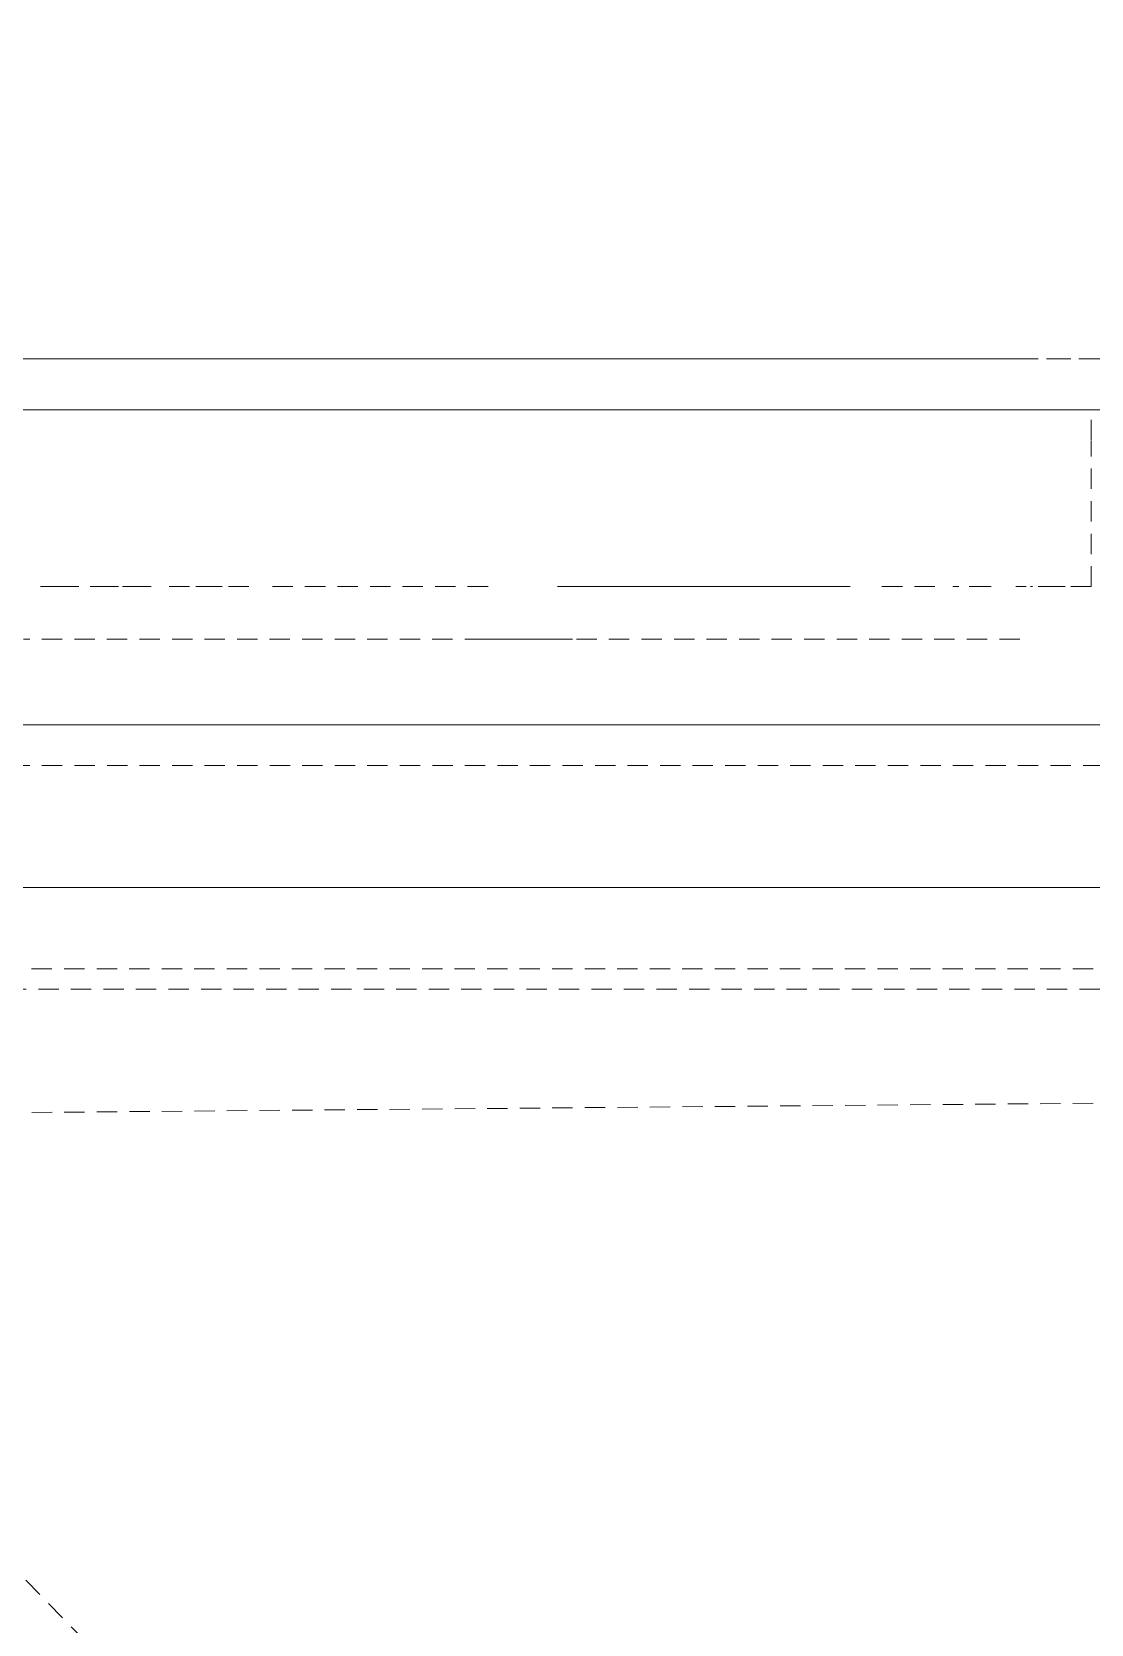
# Model space of a CAD drawing. Header units: millimetres. Extents: x -11798 to 72626, y -32713 to 44110.
# Drawn here: x 7837.9 to 7890, y 9061 to 9139.3 of the extents above; entities that cross this region are included whole.
import ezdxf

# ---------------------------------------------------------------- set-up
doc = ezdxf.new("R2010")
doc.units = ezdxf.units.MM
doc.linetypes.add('200_ШТРИХ_ш1п0_6_', pattern=[1.6, 1, -0.6])
doc.layers.add('Перекрытие штриховка', color=7, linetype='Continuous', lineweight=18)
doc.layers.add('Сантехника', color=7, linetype='Continuous', lineweight=18)

# ---------------------------------------------------------------- blocks, each defined once
blk = doc.blocks.new('Reece_Tap_Wolfen_Drinking-Fountain - 10 L_Stainless Steel-7189108-План полов 3-го этажа')
at = {"layer": 'Сантехника', "linetype": '200_ШТРИХ_ш1п0_6_'}
for p, q in [((134, 155), (-134, 155)), ((-113.375, 124), (91.412, 124)), ((-94.499, 117.742), (91.412, 119.359)), ((61.945, -43.632), (-94.499, 117.742))]:
    blk.add_line(p, q, dxfattribs=at)
at = {"layer": 'Сантехника', "color": 251, "linetype": '200_ШТРИХ_ш1п0_6_', "true_color": 0x666666}
for p, q in [((-110, 155), (110, 155)), ((110, 155), (-110, 155)), ((120, 137), (-120, 137)), ((91.412, 129), (-113.375, 129)), ((-113.375, 129), (91.412, 129)), ((-104.106, 125), (91.412, 125)), ((-104.106, 125), (91.412, 125))]:
    blk.add_line(p, q, dxfattribs=at)
at = {"layer": 'Сантехника', "color": 253, "linetype": '200_ШТРИХ_ш1п0_6_', "true_color": 0xa3a3a3}
for p, q in [((110, 155), (-110, 155)), ((-110, 152.5), (109.924, 152.5)), ((-49.801, 141.218), (-72.514, 141.218)), ((-49.801, 141.218), (-72.514, 141.218)), ((-45.514, 141.218), (-50.514, 141.218)), ((-45.514, 141.218), (-50.514, 141.218)), ((-23.514, 141.218), (-46.228, 141.218)), ((-23.514, 141.218), (-46.228, 141.218)), ((-120, 137), (120, 137)), ((120, 137), (-120, 137)), ((-134, 135), (134, 135)), ((-134, 135), (134, 135))]:
    blk.add_line(p, q, dxfattribs=at)
at = {"layer": 'Сантехника', "color": 253, "lineweight": 9, "true_color": 0xa3a3a3}
for p, q in [((-23.514, 155), (-72.514, 155)), ((-71.679, 155), (-72.514, 155)), ((-23.514, 155), (-24.349, 155))]:
    blk.add_line(p, q, dxfattribs=at)
at = {"layer": 'Сантехника', "color": 9, "lineweight": 9, "true_color": 0xc7c7c7}
for p, q in [((-65.338, 155), (-71.679, 155)), ((-67.014, 155), (-66.367, 155)), ((-67.014, 155), (-66.367, 155)), ((-64.469, 155), (-31.56, 155)), ((-64.469, 155), (-31.56, 155)), ((-24.349, 155), (-30.69, 155)), ((-29.661, 155), (-29.014, 155)), ((-29.661, 155), (-29.014, 155)), ((-72.514, 152.5), (-71.679, 152.5)), ((-72.514, 152.5), (-49.801, 152.5)), ((-46.228, 152.5), (-23.514, 152.5)), ((-24.349, 152.5), (-23.514, 152.5))]:
    blk.add_line(p, q, dxfattribs=at)
at = {"layer": 'Сантехника', "color": 254, "lineweight": 9, "true_color": 0xdddddd}
for p, q in [((-41.673, 155), (-64.544, 155)), ((-31.484, 155), (-41.673, 155)), ((-71.679, 152.5), (-69.232, 152.5)), ((-69.232, 152.5), (-65.338, 152.5)), ((-66.367, 152.5), (-67.014, 152.5)), ((-66.367, 152.5), (-67.014, 152.5)), ((-57.514, 152.5), (-64.469, 152.5)), ((-61.449, 152.5), (-64.469, 152.5)), ((-49.8, 152.5), (-61.449, 152.5)), ((-49.8, 152.5), (-57.514, 152.5)), ((-43.097, 152.5), (-46.229, 152.5)), ((-43.097, 152.5), (-46.229, 152.5)), ((-31.56, 152.5), (-43.097, 152.5)), ((-31.56, 152.5), (-43.097, 152.5)), ((-30.69, 152.5), (-24.349, 152.5)), ((-29.014, 152.5), (-29.661, 152.5)), ((-29.014, 152.5), (-29.661, 152.5))]:
    blk.add_line(p, q, dxfattribs=at)
at = {"layer": 'Сантехника', "color": 9, "linetype": '200_ШТРИХ_ш1п0_6_', "true_color": 0xc7c7c7}
for p, q in [((-72.514, 152.5), (-71.679, 152.5)), ((-72.514, 152.5), (-69.232, 152.5)), ((-69.232, 152.5), (-49.801, 152.5)), ((-50.514, 152.5), (-50.179, 152.5)), ((-50.514, 152.5), (-50.179, 152.5)), ((-50.179, 152.5), (-49.264, 152.5)), ((-50.179, 152.5), (-47.367, 152.5)), ((-49.264, 152.5), (-45.599, 152.5)), ((-47.367, 152.5), (-45.514, 152.5)), ((-46.228, 152.5), (-41.673, 152.5)), ((-45.599, 152.5), (-45.514, 152.5)), ((-41.673, 152.5), (-23.514, 152.5)), ((-24.349, 152.5), (-23.514, 152.5)), ((109.924, 152.5), (-23.514, 152.5)), ((-23.514, 152.5), (109.924, 152.5)), ((-20, 143.804), (-20, 150.969)), ((-20, 143.804), (-23.705, 143.804)), ((-20, 143.804), (-22.979, 143.804)), ((-49.782, 141.218), (-50.514, 141.218)), ((-49.782, 141.218), (-50.514, 141.218)), ((-45.514, 141.218), (-46.246, 141.218)), ((-45.514, 141.218), (-46.246, 141.218)), ((-120, 137), (120, 137)), ((120, 137), (-120, 137))]:
    blk.add_line(p, q, dxfattribs=at)
at = {"layer": 'Сантехника', "color": 254, "linetype": '200_ШТРИХ_ш1п0_6_', "true_color": 0xeaeaea}
for p, q in [((-65.338, 152.5), (-71.679, 152.5)), ((-71.679, 152.5), (-65.338, 152.5)), ((-64.544, 152.5), (-49.801, 152.5)), ((-46.228, 152.5), (-31.484, 152.5)), ((-24.349, 152.5), (-30.69, 152.5)), ((-30.69, 152.5), (-24.349, 152.5)), ((-23.514, 152.5), (-20, 152.5)), ((-22.979, 152.5), (-20, 152.5)), ((-20, 151), (-20, 152.321)), ((-20, 143.804), (-20, 150.969)), ((-71.679, 143.804), (-69.793, 143.804)), ((-69.793, 143.804), (-71.679, 143.804)), ((-69.232, 143.804), (-66.231, 143.804)), ((-66.231, 143.804), (-69.232, 143.804)), ((-65.338, 143.804), (-61.427, 143.804)), ((-61.427, 143.804), (-65.338, 143.804)), ((-60.264, 143.804), (-49.663, 143.804)), ((-49.663, 143.804), (-60.264, 143.804)), ((-46.246, 143.804), (-31.853, 143.804)), ((-31.853, 143.804), (-46.246, 143.804)), ((-27.689, 143.804), (-30.69, 143.804)), ((-27.684, 143.804), (-29.629, 143.804)), ((-24.91, 143.804), (-26.796, 143.804)), ((-25.004, 143.804), (-26.783, 143.804)), ((-20, 143.804), (-23.705, 143.804)), ((-21.283, 143.804), (-22.979, 143.804)), ((-20, 143.804), (-21.283, 143.804)), ((-120, 137), (120, 137)), ((-120, 137), (120, 137))]:
    blk.add_line(p, q, dxfattribs=at)
at = {"layer": 'Сантехника', "color": 7, "linetype": '200_ШТРИХ_ш1п0_6_', "true_color": 0xfdfdfd}
for p, q in [((-65.338, 152.5), (-71.679, 152.5)), ((-71.679, 152.5), (-65.338, 152.5)), ((-65.338, 152.5), (-71.679, 152.5)), ((-71.679, 152.5), (-65.338, 152.5)), ((-65.338, 152.5), (-71.679, 152.5)), ((-71.679, 152.5), (-65.338, 152.5)), ((-65.338, 152.5), (-71.679, 152.5)), ((-71.679, 152.5), (-65.338, 152.5)), ((-65.338, 152.5), (-71.679, 152.5)), ((-71.679, 152.5), (-65.338, 152.5)), ((-65.338, 152.5), (-71.679, 152.5)), ((-71.679, 152.5), (-65.338, 152.5)), ((-65.338, 152.5), (-71.679, 152.5)), ((-71.679, 152.5), (-65.338, 152.5)), ((-65.338, 152.5), (-71.679, 152.5)), ((-71.679, 152.5), (-65.338, 152.5)), ((-65.338, 152.5), (-71.679, 152.5)), ((-71.679, 152.5), (-65.338, 152.5)), ((-65.338, 152.5), (-71.679, 152.5)), ((-71.679, 152.5), (-65.338, 152.5)), ((-65.338, 152.5), (-71.679, 152.5)), ((-71.679, 152.5), (-65.338, 152.5)), ((-65.338, 152.5), (-71.679, 152.5)), ((-71.679, 152.5), (-65.338, 152.5)), ((-65.338, 152.5), (-71.679, 152.5)), ((-71.679, 152.5), (-65.338, 152.5)), ((-65.338, 152.5), (-71.679, 152.5)), ((-71.679, 152.5), (-65.338, 152.5)), ((-65.338, 152.5), (-71.679, 152.5)), ((-71.679, 152.5), (-65.338, 152.5)), ((-65.338, 152.5), (-71.679, 152.5)), ((-71.679, 152.5), (-65.338, 152.5)), ((-65.338, 152.5), (-71.679, 152.5)), ((-71.679, 152.5), (-65.338, 152.5)), ((-65.338, 152.5), (-71.679, 152.5)), ((-71.679, 152.5), (-65.338, 152.5)), ((-65.338, 152.5), (-71.679, 152.5)), ((-71.679, 152.5), (-65.338, 152.5)), ((-65.338, 152.5), (-71.679, 152.5)), ((-71.679, 152.5), (-65.338, 152.5)), ((-65.338, 152.5), (-71.679, 152.5)), ((-71.679, 152.5), (-65.338, 152.5)), ((-65.338, 152.5), (-71.679, 152.5)), ((-49.782, 152.5), (-64.469, 152.5)), ((-64.469, 152.5), (-49.782, 152.5)), ((-49.782, 152.5), (-64.469, 152.5)), ((-64.469, 152.5), (-49.782, 152.5)), ((-49.782, 152.5), (-64.469, 152.5)), ((-64.469, 152.5), (-49.782, 152.5)), ((-49.782, 152.5), (-64.469, 152.5)), ((-64.469, 152.5), (-49.782, 152.5)), ((-49.782, 152.5), (-64.469, 152.5)), ((-64.469, 152.5), (-49.782, 152.5)), ((-49.782, 152.5), (-64.469, 152.5)), ((-64.469, 152.5), (-49.782, 152.5)), ((-49.782, 152.5), (-64.469, 152.5)), ((-64.469, 152.5), (-49.782, 152.5)), ((-49.782, 152.5), (-64.469, 152.5)), ((-64.469, 152.5), (-49.782, 152.5)), ((-49.782, 152.5), (-64.469, 152.5)), ((-64.469, 152.5), (-49.782, 152.5)), ((-49.782, 152.5), (-64.469, 152.5)), ((-64.469, 152.5), (-49.782, 152.5)), ((-49.782, 152.5), (-64.469, 152.5)), ((-64.469, 152.5), (-49.782, 152.5)), ((-49.782, 152.5), (-64.469, 152.5)), ((-64.469, 152.5), (-49.782, 152.5)), ((-49.782, 152.5), (-64.469, 152.5)), ((-64.469, 152.5), (-49.782, 152.5)), ((-49.782, 152.5), (-64.469, 152.5)), ((-64.469, 152.5), (-49.782, 152.5)), ((-49.782, 152.5), (-64.469, 152.5)), ((-64.469, 152.5), (-49.782, 152.5)), ((-49.782, 152.5), (-64.469, 152.5)), ((-64.469, 152.5), (-49.782, 152.5)), ((-49.782, 152.5), (-64.469, 152.5)), ((-64.469, 152.5), (-49.782, 152.5)), ((-49.782, 152.5), (-64.469, 152.5)), ((-64.469, 152.5), (-49.782, 152.5)), ((-49.782, 152.5), (-64.469, 152.5)), ((-64.469, 152.5), (-49.782, 152.5)), ((-49.782, 152.5), (-64.469, 152.5)), ((-64.469, 152.5), (-49.782, 152.5)), ((-49.782, 152.5), (-64.469, 152.5)), ((-64.469, 152.5), (-49.782, 152.5)), ((-49.782, 152.5), (-64.469, 152.5)), ((-64.469, 152.5), (-49.782, 152.5)), ((-49.782, 152.5), (-64.469, 152.5)), ((-31.56, 152.5), (-46.246, 152.5)), ((-46.246, 152.5), (-31.56, 152.5)), ((-31.56, 152.5), (-46.246, 152.5)), ((-46.246, 152.5), (-31.56, 152.5)), ((-31.56, 152.5), (-46.246, 152.5)), ((-46.246, 152.5), (-31.56, 152.5)), ((-31.56, 152.5), (-46.246, 152.5)), ((-46.246, 152.5), (-31.56, 152.5)), ((-31.56, 152.5), (-46.246, 152.5)), ((-46.246, 152.5), (-31.56, 152.5)), ((-31.56, 152.5), (-46.246, 152.5)), ((-46.246, 152.5), (-31.56, 152.5)), ((-31.56, 152.5), (-46.246, 152.5)), ((-46.246, 152.5), (-31.56, 152.5)), ((-31.56, 152.5), (-46.246, 152.5)), ((-46.246, 152.5), (-31.56, 152.5)), ((-31.56, 152.5), (-46.246, 152.5)), ((-46.246, 152.5), (-31.56, 152.5)), ((-31.56, 152.5), (-46.246, 152.5)), ((-46.246, 152.5), (-31.56, 152.5)), ((-31.56, 152.5), (-46.246, 152.5)), ((-46.246, 152.5), (-31.56, 152.5)), ((-31.56, 152.5), (-46.246, 152.5)), ((-46.246, 152.5), (-31.56, 152.5)), ((-31.56, 152.5), (-46.246, 152.5)), ((-46.246, 152.5), (-31.56, 152.5)), ((-31.56, 152.5), (-46.246, 152.5)), ((-46.246, 152.5), (-31.56, 152.5)), ((-31.56, 152.5), (-46.246, 152.5)), ((-46.246, 152.5), (-31.56, 152.5)), ((-31.56, 152.5), (-46.246, 152.5)), ((-46.246, 152.5), (-31.56, 152.5)), ((-31.56, 152.5), (-46.246, 152.5)), ((-46.246, 152.5), (-31.56, 152.5)), ((-31.56, 152.5), (-46.246, 152.5)), ((-46.246, 152.5), (-31.56, 152.5)), ((-31.56, 152.5), (-46.246, 152.5)), ((-46.246, 152.5), (-31.56, 152.5)), ((-31.56, 152.5), (-46.246, 152.5)), ((-46.246, 152.5), (-31.56, 152.5)), ((-31.56, 152.5), (-46.246, 152.5)), ((-46.246, 152.5), (-31.56, 152.5)), ((-31.56, 152.5), (-46.246, 152.5)), ((-46.246, 152.5), (-31.56, 152.5)), ((-31.56, 152.5), (-46.246, 152.5)), ((-24.349, 152.5), (-30.69, 152.5)), ((-30.69, 152.5), (-24.349, 152.5)), ((-24.349, 152.5), (-30.69, 152.5)), ((-30.69, 152.5), (-24.349, 152.5)), ((-30.69, 152.5), (-24.349, 152.5)), ((-30.69, 152.5), (-24.349, 152.5)), ((-30.69, 152.5), (-24.349, 152.5)), ((-30.69, 152.5), (-24.349, 152.5)), ((-30.69, 152.5), (-24.349, 152.5)), ((-30.69, 152.5), (-24.349, 152.5)), ((-30.69, 152.5), (-24.349, 152.5)), ((-30.69, 152.5), (-24.349, 152.5)), ((-30.69, 152.5), (-24.349, 152.5)), ((-30.69, 152.5), (-24.349, 152.5)), ((-30.69, 152.5), (-24.349, 152.5)), ((-30.69, 152.5), (-24.349, 152.5)), ((-30.69, 152.5), (-24.349, 152.5)), ((-30.69, 152.5), (-24.349, 152.5)), ((-30.69, 152.5), (-24.349, 152.5)), ((-30.69, 152.5), (-24.349, 152.5)), ((-30.69, 152.5), (-24.349, 152.5)), ((-30.69, 152.5), (-24.349, 152.5)), ((-30.69, 152.5), (-24.349, 152.5)), ((-29.629, 152.5), (-27.258, 152.5)), ((-29.629, 152.5), (-27.258, 152.5)), ((-29.629, 152.5), (-27.258, 152.5)), ((-29.629, 152.5), (-27.258, 152.5)), ((-29.629, 152.5), (-27.258, 152.5)), ((-29.629, 152.5), (-27.258, 152.5)), ((-29.629, 152.5), (-27.258, 152.5)), ((-29.629, 152.5), (-27.258, 152.5)), ((-29.629, 152.5), (-27.258, 152.5)), ((-29.629, 152.5), (-27.258, 152.5)), ((-29.629, 152.5), (-27.258, 152.5)), ((-29.629, 152.5), (-27.258, 152.5)), ((-29.629, 152.5), (-27.258, 152.5)), ((-29.629, 152.5), (-27.258, 152.5)), ((-29.629, 152.5), (-27.258, 152.5)), ((-29.629, 152.5), (-27.258, 152.5)), ((-29.629, 152.5), (-27.258, 152.5)), ((-29.629, 152.5), (-27.258, 152.5)), ((-29.629, 152.5), (-27.258, 152.5)), ((-29.629, 152.5), (-27.258, 152.5)), ((-26.783, 152.5), (-25.004, 152.5)), ((-26.783, 152.5), (-25.004, 152.5)), ((-26.783, 152.5), (-25.004, 152.5)), ((-26.783, 152.5), (-25.004, 152.5)), ((-26.783, 152.5), (-25.004, 152.5)), ((-26.783, 152.5), (-25.004, 152.5)), ((-26.783, 152.5), (-25.004, 152.5)), ((-26.783, 152.5), (-25.004, 152.5)), ((-26.783, 152.5), (-25.004, 152.5)), ((-26.783, 152.5), (-25.004, 152.5)), ((-26.783, 152.5), (-25.004, 152.5)), ((-26.783, 152.5), (-25.004, 152.5)), ((-26.783, 152.5), (-25.004, 152.5)), ((-26.783, 152.5), (-25.004, 152.5)), ((-26.783, 152.5), (-25.004, 152.5)), ((-26.783, 152.5), (-25.004, 152.5)), ((-26.783, 152.5), (-25.004, 152.5)), ((-26.783, 152.5), (-25.004, 152.5)), ((-26.783, 152.5), (-25.004, 152.5)), ((-26.783, 152.5), (-25.004, 152.5)), ((-20.144, 152.5), (-23.514, 152.5)), ((-23.514, 152.5), (-20.144, 152.5)), ((-20.144, 152.5), (-23.514, 152.5)), ((-23.514, 152.5), (-20, 152.5)), ((-23.514, 152.5), (-20, 152.5)), ((-23.514, 152.5), (-20, 152.5)), ((-23.514, 152.5), (-20, 152.5)), ((-23.514, 152.5), (-20, 152.5)), ((-23.514, 152.5), (-20, 152.5)), ((-23.514, 152.5), (-20, 152.5)), ((-23.514, 152.5), (-20, 152.5)), ((-23.514, 152.5), (-20, 152.5)), ((-23.514, 152.5), (-20, 152.5)), ((-23.514, 152.5), (-20, 152.5)), ((-23.514, 152.5), (-20, 152.5)), ((-23.514, 152.5), (-20, 152.5)), ((-23.514, 152.5), (-20, 152.5)), ((-23.514, 152.5), (-20, 152.5)), ((-23.514, 152.5), (-20, 152.5)), ((-23.514, 152.5), (-20, 152.5)), ((-23.514, 152.5), (-20, 152.5)), ((-22.979, 152.5), (-21.283, 152.5)), ((-22.979, 152.5), (-20, 152.5)), ((-22.979, 152.5), (-20, 152.5)), ((-22.979, 152.5), (-21.283, 152.5)), ((-22.979, 152.5), (-20, 152.5)), ((-22.979, 152.5), (-20, 152.5)), ((-22.979, 152.5), (-21.283, 152.5)), ((-22.979, 152.5), (-20, 152.5)), ((-22.979, 152.5), (-20, 152.5)), ((-22.979, 152.5), (-20, 152.5)), ((-22.979, 152.5), (-20, 152.5)), ((-22.979, 152.5), (-20, 152.5)), ((-22.979, 152.5), (-21.283, 152.5)), ((-22.979, 152.5), (-21.283, 152.5)), ((-22.979, 152.5), (-20, 152.5)), ((-22.979, 152.5), (-20, 152.5)), ((-22.979, 152.5), (-21.283, 152.5)), ((-22.979, 152.5), (-20, 152.5)), ((-21.283, 152.5), (-20, 152.5)), ((-21.283, 152.5), (-20, 152.5)), ((-21.283, 152.5), (-20, 152.5)), ((-21.283, 152.5), (-20, 152.5)), ((-21.283, 152.5), (-20, 152.5)), ((-21.283, 152.5), (-20, 152.5)), ((-20, 151), (-20, 152.321)), ((-20, 151), (-20, 152.321)), ((-20, 151), (-20, 152.321)), ((-20, 151), (-20, 152.321)), ((-20, 151), (-20, 152.321)), ((-20, 151), (-20, 152.321)), ((-20, 151), (-20, 152.321)), ((-20, 151), (-20, 152.321)), ((-20, 151), (-20, 152.321)), ((-20, 151), (-20, 152.321)), ((-20, 151), (-20, 152.321)), ((-20, 151), (-20, 152.321)), ((-20, 151), (-20, 152.321)), ((-20, 151), (-20, 152.321)), ((-20, 151), (-20, 152.321)), ((-20, 151), (-20, 152.321)), ((-20, 151), (-20, 152.321)), ((-20, 151), (-20, 152.321)), ((-20, 143.804), (-20, 150.969)), ((-20, 143.804), (-20, 150.969)), ((-20, 143.804), (-20, 150.969)), ((-20, 143.804), (-20, 150.969)), ((-20, 143.804), (-20, 150.969)), ((-20, 143.804), (-20, 150.969)), ((-20, 143.804), (-20, 150.969)), ((-20, 143.804), (-20, 150.969)), ((-20, 143.804), (-20, 150.969)), ((-20, 143.804), (-20, 150.969)), ((-20, 143.804), (-20, 150.969)), ((-20, 143.804), (-20, 150.969)), ((-20, 143.804), (-20, 150.969)), ((-20, 143.804), (-20, 150.969)), ((-20, 143.804), (-20, 150.969)), ((-20, 143.804), (-20, 150.969)), ((-20, 143.804), (-20, 150.969)), ((-71.679, 143.804), (-69.793, 143.804)), ((-69.793, 143.804), (-71.679, 143.804)), ((-71.679, 143.804), (-69.793, 143.804)), ((-69.793, 143.804), (-71.679, 143.804)), ((-71.679, 143.804), (-69.793, 143.804)), ((-69.793, 143.804), (-71.679, 143.804)), ((-71.679, 143.804), (-69.793, 143.804)), ((-69.793, 143.804), (-71.679, 143.804)), ((-71.679, 143.804), (-69.793, 143.804)), ((-69.793, 143.804), (-71.679, 143.804)), ((-71.679, 143.804), (-69.793, 143.804)), ((-69.793, 143.804), (-71.679, 143.804)), ((-71.679, 143.804), (-69.793, 143.804)), ((-69.793, 143.804), (-71.679, 143.804)), ((-71.679, 143.804), (-69.793, 143.804)), ((-69.793, 143.804), (-71.679, 143.804)), ((-71.679, 143.804), (-69.793, 143.804)), ((-69.793, 143.804), (-71.679, 143.804)), ((-71.679, 143.804), (-69.793, 143.804)), ((-69.793, 143.804), (-71.679, 143.804)), ((-71.679, 143.804), (-69.793, 143.804)), ((-69.793, 143.804), (-71.679, 143.804)), ((-71.679, 143.804), (-69.793, 143.804)), ((-69.793, 143.804), (-71.679, 143.804)), ((-71.679, 143.804), (-69.793, 143.804)), ((-69.793, 143.804), (-71.679, 143.804)), ((-71.679, 143.804), (-69.793, 143.804)), ((-69.793, 143.804), (-71.679, 143.804)), ((-71.679, 143.804), (-69.793, 143.804)), ((-69.793, 143.804), (-71.679, 143.804)), ((-71.679, 143.804), (-69.793, 143.804)), ((-69.793, 143.804), (-71.679, 143.804)), ((-71.679, 143.804), (-69.793, 143.804)), ((-69.793, 143.804), (-71.679, 143.804)), ((-71.679, 143.804), (-69.793, 143.804)), ((-69.793, 143.804), (-71.679, 143.804)), ((-69.232, 143.804), (-66.231, 143.804)), ((-66.231, 143.804), (-69.232, 143.804)), ((-69.232, 143.804), (-66.231, 143.804)), ((-66.231, 143.804), (-69.232, 143.804)), ((-69.232, 143.804), (-66.231, 143.804)), ((-66.231, 143.804), (-69.232, 143.804)), ((-69.232, 143.804), (-66.231, 143.804)), ((-66.231, 143.804), (-69.232, 143.804)), ((-69.232, 143.804), (-66.231, 143.804)), ((-66.231, 143.804), (-69.232, 143.804)), ((-69.232, 143.804), (-66.231, 143.804)), ((-66.231, 143.804), (-69.232, 143.804)), ((-69.232, 143.804), (-66.231, 143.804)), ((-66.231, 143.804), (-69.232, 143.804)), ((-69.232, 143.804), (-66.231, 143.804)), ((-66.231, 143.804), (-69.232, 143.804)), ((-69.232, 143.804), (-66.231, 143.804)), ((-66.231, 143.804), (-69.232, 143.804)), ((-69.232, 143.804), (-66.231, 143.804)), ((-66.231, 143.804), (-69.232, 143.804)), ((-69.232, 143.804), (-66.231, 143.804)), ((-66.231, 143.804), (-69.232, 143.804)), ((-69.232, 143.804), (-66.231, 143.804)), ((-66.231, 143.804), (-69.232, 143.804)), ((-69.232, 143.804), (-66.231, 143.804)), ((-66.231, 143.804), (-69.232, 143.804)), ((-69.232, 143.804), (-66.231, 143.804)), ((-66.231, 143.804), (-69.232, 143.804)), ((-69.232, 143.804), (-66.231, 143.804)), ((-66.231, 143.804), (-69.232, 143.804)), ((-69.232, 143.804), (-66.231, 143.804)), ((-66.231, 143.804), (-69.232, 143.804)), ((-69.232, 143.804), (-66.231, 143.804)), ((-66.231, 143.804), (-69.232, 143.804)), ((-69.232, 143.804), (-66.231, 143.804)), ((-66.231, 143.804), (-69.232, 143.804)), ((-65.338, 143.804), (-61.427, 143.804)), ((-61.427, 143.804), (-65.338, 143.804)), ((-65.338, 143.804), (-61.427, 143.804)), ((-61.427, 143.804), (-65.338, 143.804)), ((-65.338, 143.804), (-61.427, 143.804)), ((-61.427, 143.804), (-65.338, 143.804)), ((-65.338, 143.804), (-61.427, 143.804)), ((-61.427, 143.804), (-65.338, 143.804)), ((-65.338, 143.804), (-61.427, 143.804)), ((-61.427, 143.804), (-65.338, 143.804)), ((-65.338, 143.804), (-61.427, 143.804)), ((-61.427, 143.804), (-65.338, 143.804)), ((-65.338, 143.804), (-61.427, 143.804)), ((-61.427, 143.804), (-65.338, 143.804)), ((-65.338, 143.804), (-61.427, 143.804)), ((-61.427, 143.804), (-65.338, 143.804)), ((-65.338, 143.804), (-61.427, 143.804)), ((-61.427, 143.804), (-65.338, 143.804)), ((-65.338, 143.804), (-61.427, 143.804)), ((-61.427, 143.804), (-65.338, 143.804)), ((-65.338, 143.804), (-61.427, 143.804)), ((-61.427, 143.804), (-65.338, 143.804)), ((-65.338, 143.804), (-61.427, 143.804)), ((-61.427, 143.804), (-65.338, 143.804)), ((-65.338, 143.804), (-61.427, 143.804)), ((-61.427, 143.804), (-65.338, 143.804)), ((-65.338, 143.804), (-61.427, 143.804)), ((-61.427, 143.804), (-65.338, 143.804)), ((-65.338, 143.804), (-61.427, 143.804)), ((-61.427, 143.804), (-65.338, 143.804)), ((-65.338, 143.804), (-61.427, 143.804)), ((-61.427, 143.804), (-65.338, 143.804)), ((-65.338, 143.804), (-61.427, 143.804)), ((-61.427, 143.804), (-65.338, 143.804)), ((-65.338, 143.804), (-61.427, 143.804)), ((-61.427, 143.804), (-65.338, 143.804)), ((-60.264, 143.804), (-49.663, 143.804)), ((-49.663, 143.804), (-60.264, 143.804)), ((-60.264, 143.804), (-49.663, 143.804)), ((-49.663, 143.804), (-60.264, 143.804)), ((-60.264, 143.804), (-49.663, 143.804)), ((-49.663, 143.804), (-60.264, 143.804)), ((-60.264, 143.804), (-49.663, 143.804)), ((-49.663, 143.804), (-60.264, 143.804)), ((-60.264, 143.804), (-49.663, 143.804)), ((-49.663, 143.804), (-60.264, 143.804)), ((-60.264, 143.804), (-49.663, 143.804)), ((-49.663, 143.804), (-60.264, 143.804)), ((-60.264, 143.804), (-49.663, 143.804)), ((-49.663, 143.804), (-60.264, 143.804)), ((-60.264, 143.804), (-49.663, 143.804)), ((-49.663, 143.804), (-60.264, 143.804)), ((-60.264, 143.804), (-49.663, 143.804)), ((-49.663, 143.804), (-60.264, 143.804)), ((-60.264, 143.804), (-49.663, 143.804)), ((-49.663, 143.804), (-60.264, 143.804)), ((-60.264, 143.804), (-49.663, 143.804)), ((-49.663, 143.804), (-60.264, 143.804)), ((-60.264, 143.804), (-49.663, 143.804)), ((-49.663, 143.804), (-60.264, 143.804)), ((-60.264, 143.804), (-49.663, 143.804)), ((-49.663, 143.804), (-60.264, 143.804)), ((-60.264, 143.804), (-49.663, 143.804)), ((-49.663, 143.804), (-60.264, 143.804)), ((-60.264, 143.804), (-49.663, 143.804)), ((-49.663, 143.804), (-60.264, 143.804)), ((-60.264, 143.804), (-49.663, 143.804)), ((-49.663, 143.804), (-60.264, 143.804)), ((-60.264, 143.804), (-49.663, 143.804)), ((-49.663, 143.804), (-60.264, 143.804)), ((-60.264, 143.804), (-49.663, 143.804)), ((-49.663, 143.804), (-60.264, 143.804)), ((-46.246, 143.804), (-31.853, 143.804)), ((-31.853, 143.804), (-46.246, 143.804)), ((-46.246, 143.804), (-31.853, 143.804)), ((-31.853, 143.804), (-46.246, 143.804)), ((-46.246, 143.804), (-31.853, 143.804)), ((-31.853, 143.804), (-46.246, 143.804)), ((-46.246, 143.804), (-31.853, 143.804)), ((-31.853, 143.804), (-46.246, 143.804)), ((-46.246, 143.804), (-31.853, 143.804)), ((-31.853, 143.804), (-46.246, 143.804)), ((-46.246, 143.804), (-31.853, 143.804)), ((-31.853, 143.804), (-46.246, 143.804)), ((-46.246, 143.804), (-31.853, 143.804)), ((-31.853, 143.804), (-46.246, 143.804)), ((-46.246, 143.804), (-31.853, 143.804)), ((-31.853, 143.804), (-46.246, 143.804)), ((-46.246, 143.804), (-31.853, 143.804)), ((-31.853, 143.804), (-46.246, 143.804)), ((-46.246, 143.804), (-31.853, 143.804)), ((-31.853, 143.804), (-46.246, 143.804)), ((-46.246, 143.804), (-31.853, 143.804)), ((-31.853, 143.804), (-46.246, 143.804)), ((-46.246, 143.804), (-31.853, 143.804)), ((-31.853, 143.804), (-46.246, 143.804)), ((-46.246, 143.804), (-31.853, 143.804)), ((-31.853, 143.804), (-46.246, 143.804)), ((-46.246, 143.804), (-31.853, 143.804)), ((-31.853, 143.804), (-46.246, 143.804)), ((-46.246, 143.804), (-31.853, 143.804)), ((-31.853, 143.804), (-46.246, 143.804)), ((-46.246, 143.804), (-31.853, 143.804)), ((-31.853, 143.804), (-46.246, 143.804)), ((-46.246, 143.804), (-31.853, 143.804)), ((-31.853, 143.804), (-46.246, 143.804)), ((-46.246, 143.804), (-31.853, 143.804)), ((-31.853, 143.804), (-46.246, 143.804)), ((-27.689, 143.804), (-30.69, 143.804)), ((-27.689, 143.804), (-30.69, 143.804)), ((-27.689, 143.804), (-30.69, 143.804)), ((-27.689, 143.804), (-30.69, 143.804)), ((-27.689, 143.804), (-30.69, 143.804)), ((-27.689, 143.804), (-30.69, 143.804)), ((-27.689, 143.804), (-30.69, 143.804)), ((-27.689, 143.804), (-30.69, 143.804)), ((-27.689, 143.804), (-30.69, 143.804)), ((-27.689, 143.804), (-30.69, 143.804)), ((-27.689, 143.804), (-30.69, 143.804)), ((-27.689, 143.804), (-30.69, 143.804)), ((-27.689, 143.804), (-30.69, 143.804)), ((-27.689, 143.804), (-30.69, 143.804)), ((-27.689, 143.804), (-30.69, 143.804)), ((-27.689, 143.804), (-30.69, 143.804)), ((-27.689, 143.804), (-30.69, 143.804)), ((-27.689, 143.804), (-30.69, 143.804)), ((-27.684, 143.804), (-29.629, 143.804)), ((-27.684, 143.804), (-29.629, 143.804)), ((-27.684, 143.804), (-29.629, 143.804)), ((-27.684, 143.804), (-29.629, 143.804)), ((-27.684, 143.804), (-29.629, 143.804)), ((-27.684, 143.804), (-29.629, 143.804)), ((-27.684, 143.804), (-29.629, 143.804)), ((-27.684, 143.804), (-29.629, 143.804)), ((-27.684, 143.804), (-29.629, 143.804)), ((-27.684, 143.804), (-29.629, 143.804)), ((-27.684, 143.804), (-29.629, 143.804)), ((-27.684, 143.804), (-29.629, 143.804)), ((-27.684, 143.804), (-29.629, 143.804)), ((-27.684, 143.804), (-29.629, 143.804)), ((-27.684, 143.804), (-29.629, 143.804)), ((-27.684, 143.804), (-29.629, 143.804)), ((-27.684, 143.804), (-29.629, 143.804)), ((-27.684, 143.804), (-29.629, 143.804)), ((-24.91, 143.804), (-26.796, 143.804)), ((-24.91, 143.804), (-26.796, 143.804)), ((-24.91, 143.804), (-26.796, 143.804)), ((-24.91, 143.804), (-26.796, 143.804)), ((-24.91, 143.804), (-26.796, 143.804)), ((-24.91, 143.804), (-26.796, 143.804)), ((-24.91, 143.804), (-26.796, 143.804)), ((-24.91, 143.804), (-26.796, 143.804)), ((-24.91, 143.804), (-26.796, 143.804)), ((-24.91, 143.804), (-26.796, 143.804)), ((-24.91, 143.804), (-26.796, 143.804)), ((-24.91, 143.804), (-26.796, 143.804)), ((-24.91, 143.804), (-26.796, 143.804)), ((-24.91, 143.804), (-26.796, 143.804)), ((-24.91, 143.804), (-26.796, 143.804)), ((-24.91, 143.804), (-26.796, 143.804)), ((-24.91, 143.804), (-26.796, 143.804)), ((-24.91, 143.804), (-26.796, 143.804)), ((-25.004, 143.804), (-26.783, 143.804)), ((-25.004, 143.804), (-26.783, 143.804)), ((-25.004, 143.804), (-26.783, 143.804)), ((-25.004, 143.804), (-26.783, 143.804)), ((-25.004, 143.804), (-26.783, 143.804)), ((-25.004, 143.804), (-26.783, 143.804)), ((-25.004, 143.804), (-26.783, 143.804)), ((-25.004, 143.804), (-26.783, 143.804)), ((-25.004, 143.804), (-26.783, 143.804)), ((-25.004, 143.804), (-26.783, 143.804)), ((-25.004, 143.804), (-26.783, 143.804)), ((-25.004, 143.804), (-26.783, 143.804)), ((-25.004, 143.804), (-26.783, 143.804)), ((-25.004, 143.804), (-26.783, 143.804)), ((-25.004, 143.804), (-26.783, 143.804)), ((-25.004, 143.804), (-26.783, 143.804)), ((-25.004, 143.804), (-26.783, 143.804)), ((-25.004, 143.804), (-26.783, 143.804)), ((-20, 143.804), (-23.705, 143.804)), ((-20, 143.804), (-23.705, 143.804)), ((-20, 143.804), (-23.705, 143.804)), ((-20, 143.804), (-23.705, 143.804)), ((-20, 143.804), (-23.705, 143.804)), ((-20, 143.804), (-23.705, 143.804)), ((-20, 143.804), (-23.705, 143.804)), ((-20, 143.804), (-23.705, 143.804)), ((-20, 143.804), (-23.705, 143.804)), ((-20, 143.804), (-23.705, 143.804)), ((-20, 143.804), (-23.705, 143.804)), ((-20, 143.804), (-23.705, 143.804)), ((-20, 143.804), (-23.705, 143.804)), ((-20, 143.804), (-23.705, 143.804)), ((-20, 143.804), (-23.705, 143.804)), ((-20, 143.804), (-23.705, 143.804)), ((-20, 143.804), (-23.705, 143.804)), ((-20, 143.804), (-22.979, 143.804)), ((-20, 143.804), (-22.979, 143.804)), ((-20, 143.804), (-22.979, 143.804)), ((-20, 143.804), (-22.979, 143.804)), ((-21.283, 143.804), (-22.979, 143.804)), ((-21.283, 143.804), (-22.979, 143.804)), ((-20, 143.804), (-22.979, 143.804)), ((-20, 143.804), (-22.979, 143.804)), ((-20, 143.804), (-22.979, 143.804)), ((-20, 143.804), (-22.979, 143.804)), ((-20, 143.804), (-22.979, 143.804)), ((-20, 143.804), (-22.979, 143.804)), ((-20, 143.804), (-22.979, 143.804)), ((-21.283, 143.804), (-22.979, 143.804)), ((-21.283, 143.804), (-22.979, 143.804)), ((-20, 143.804), (-22.979, 143.804)), ((-21.283, 143.804), (-22.979, 143.804)), ((-20, 143.804), (-21.283, 143.804)), ((-20, 143.804), (-21.283, 143.804)), ((-20, 143.804), (-21.283, 143.804)), ((-20, 143.804), (-21.283, 143.804)), ((-20, 143.804), (-21.283, 143.804))]:
    blk.add_line(p, q, dxfattribs=at)
at = {"layer": 'Сантехника', "color": 254, "linetype": '200_ШТРИХ_ш1п0_6_', "true_color": 0xdddddd}
for p, q in [((-71.679, 152.5), (-65.338, 152.5)), ((-30.69, 152.5), (-24.349, 152.5)), ((-23.514, 152.5), (-20, 152.5)), ((-22.979, 152.5), (-21.283, 152.5)), ((-21.283, 152.5), (-20, 152.5)), ((-20, 151), (-20, 152.321)), ((-20, 143.804), (-20, 150.969)), ((-71.679, 143.804), (-69.793, 143.804)), ((-69.793, 143.804), (-71.679, 143.804)), ((-69.232, 143.804), (-66.231, 143.804)), ((-66.231, 143.804), (-69.232, 143.804)), ((-65.338, 143.804), (-61.427, 143.804)), ((-61.427, 143.804), (-65.338, 143.804)), ((-60.264, 143.804), (-49.663, 143.804)), ((-49.663, 143.804), (-60.264, 143.804)), ((-46.246, 143.804), (-31.853, 143.804)), ((-31.853, 143.804), (-46.246, 143.804)), ((-27.689, 143.804), (-30.69, 143.804)), ((-27.684, 143.804), (-29.629, 143.804)), ((-24.91, 143.804), (-26.796, 143.804)), ((-25.004, 143.804), (-26.783, 143.804)), ((-20, 143.804), (-23.705, 143.804)), ((-20, 143.804), (-22.979, 143.804)), ((-46.246, 141.218), (-49.782, 141.218)), ((-46.246, 141.218), (-49.782, 141.218)), ((120, 137), (-120, 137))]:
    blk.add_line(p, q, dxfattribs=at)
at = {"layer": 'Сантехника', "color": 7, "linetype": '200_ШТРИХ_ш1п0_6_', "true_color": 0xfcfcfc}
for p, q in [((-71.679, 152.5), (-65.338, 152.5)), ((-65.338, 152.5), (-71.679, 152.5)), ((-64.469, 152.5), (-49.782, 152.5)), ((-49.782, 152.5), (-64.469, 152.5)), ((-46.246, 152.5), (-31.56, 152.5)), ((-31.56, 152.5), (-46.246, 152.5)), ((-30.69, 152.5), (-24.349, 152.5)), ((-29.629, 152.5), (-27.258, 152.5)), ((-26.783, 152.5), (-25.004, 152.5)), ((-23.514, 152.5), (-20, 152.5)), ((-22.979, 152.5), (-20, 152.5)), ((-20, 151), (-20, 152.321)), ((-20, 143.804), (-20, 150.969)), ((-71.679, 143.804), (-69.793, 143.804)), ((-69.793, 143.804), (-71.679, 143.804)), ((-69.232, 143.804), (-66.231, 143.804)), ((-66.231, 143.804), (-69.232, 143.804)), ((-65.338, 143.804), (-61.427, 143.804)), ((-61.427, 143.804), (-65.338, 143.804)), ((-60.264, 143.804), (-49.663, 143.804)), ((-49.663, 143.804), (-60.264, 143.804)), ((-46.246, 143.804), (-31.853, 143.804)), ((-31.853, 143.804), (-46.246, 143.804)), ((-27.689, 143.804), (-30.69, 143.804)), ((-27.684, 143.804), (-29.629, 143.804)), ((-24.91, 143.804), (-26.796, 143.804)), ((-25.004, 143.804), (-26.783, 143.804)), ((-20, 143.804), (-23.705, 143.804)), ((-20, 143.804), (-22.979, 143.804))]:
    blk.add_line(p, q, dxfattribs=at)
at = {"layer": 'Сантехника', "color": 7, "linetype": '200_ШТРИХ_ш1п0_6_', "true_color": 0xfafafa}
for p, q in [((-71.679, 152.5), (-65.338, 152.5)), ((-65.338, 152.5), (-71.679, 152.5)), ((-64.469, 152.5), (-49.782, 152.5)), ((-49.782, 152.5), (-64.469, 152.5)), ((-48.661, 152.5), (-48.014, 152.5)), ((-48.661, 152.5), (-47.367, 152.5)), ((-48.014, 152.5), (-47.367, 152.5)), ((-46.246, 152.5), (-31.56, 152.5)), ((-31.56, 152.5), (-46.246, 152.5)), ((-30.69, 152.5), (-24.349, 152.5)), ((-29.629, 152.5), (-27.258, 152.5)), ((-26.783, 152.5), (-25.004, 152.5)), ((-23.514, 152.5), (-20, 152.5)), ((-22.979, 152.5), (-20, 152.5)), ((-20, 151), (-20, 152.321)), ((-20, 143.804), (-20, 150.969)), ((-71.679, 143.804), (-69.793, 143.804)), ((-69.793, 143.804), (-71.679, 143.804)), ((-69.232, 143.804), (-66.231, 143.804)), ((-66.231, 143.804), (-69.232, 143.804)), ((-65.338, 143.804), (-61.427, 143.804)), ((-61.427, 143.804), (-65.338, 143.804)), ((-60.264, 143.804), (-49.663, 143.804)), ((-49.663, 143.804), (-60.264, 143.804)), ((-46.246, 143.804), (-31.853, 143.804)), ((-31.853, 143.804), (-46.246, 143.804)), ((-27.689, 143.804), (-30.69, 143.804)), ((-27.684, 143.804), (-29.629, 143.804)), ((-24.91, 143.804), (-26.796, 143.804)), ((-25.004, 143.804), (-26.783, 143.804)), ((-20, 143.804), (-23.705, 143.804)), ((-20, 143.804), (-22.979, 143.804))]:
    blk.add_line(p, q, dxfattribs=at)
at = {"layer": 'Сантехника', "color": 7, "linetype": '200_ШТРИХ_ш1п0_6_', "true_color": 0xf7f7f7}
for p, q in [((-71.679, 152.5), (-65.338, 152.5)), ((-65.338, 152.5), (-71.679, 152.5)), ((-64.469, 152.5), (-49.782, 152.5)), ((-49.782, 152.5), (-64.469, 152.5)), ((-49.782, 152.5), (-48.661, 152.5)), ((-49.782, 152.5), (-48.661, 152.5)), ((-47.367, 152.5), (-46.764, 152.5)), ((-47.367, 152.5), (-46.246, 152.5)), ((-46.764, 152.5), (-46.246, 152.5)), ((-46.246, 152.5), (-31.56, 152.5)), ((-31.56, 152.5), (-46.246, 152.5)), ((-30.69, 152.5), (-24.349, 152.5)), ((-29.629, 152.5), (-27.258, 152.5)), ((-26.783, 152.5), (-25.004, 152.5)), ((-23.514, 152.5), (-20, 152.5)), ((-22.979, 152.5), (-21.283, 152.5)), ((-21.283, 152.5), (-20, 152.5)), ((-20, 151), (-20, 152.321)), ((-20, 143.804), (-20, 150.969)), ((-71.679, 143.804), (-69.793, 143.804)), ((-69.793, 143.804), (-71.679, 143.804)), ((-69.232, 143.804), (-66.231, 143.804)), ((-66.231, 143.804), (-69.232, 143.804)), ((-65.338, 143.804), (-61.427, 143.804)), ((-61.427, 143.804), (-65.338, 143.804)), ((-60.264, 143.804), (-49.663, 143.804)), ((-49.663, 143.804), (-60.264, 143.804)), ((-46.246, 143.804), (-31.853, 143.804)), ((-31.853, 143.804), (-46.246, 143.804)), ((-27.689, 143.804), (-30.69, 143.804)), ((-27.684, 143.804), (-29.629, 143.804)), ((-24.91, 143.804), (-26.796, 143.804)), ((-25.004, 143.804), (-26.783, 143.804)), ((-20, 143.804), (-23.705, 143.804)), ((-20, 143.804), (-22.979, 143.804))]:
    blk.add_line(p, q, dxfattribs=at)
at = {"layer": 'Сантехника', "color": 7, "linetype": '200_ШТРИХ_ш1п0_6_', "true_color": 0xf2f2f2}
for p, q in [((-71.679, 152.5), (-65.338, 152.5)), ((-65.338, 152.5), (-71.679, 152.5)), ((-49.782, 152.5), (-64.469, 152.5)), ((-64.469, 152.5), (-49.782, 152.5)), ((-50.514, 152.5), (-50.429, 152.5)), ((-50.514, 152.5), (-50.429, 152.5)), ((-50.429, 152.5), (-50.179, 152.5)), ((-50.429, 152.5), (-50.179, 152.5)), ((-50.179, 152.5), (-49.782, 152.5)), ((-50.179, 152.5), (-49.782, 152.5)), ((-31.56, 152.5), (-46.246, 152.5)), ((-46.246, 152.5), (-31.56, 152.5)), ((-46.246, 152.5), (-45.514, 152.5)), ((-46.246, 152.5), (-45.849, 152.5)), ((-45.849, 152.5), (-45.599, 152.5)), ((-45.599, 152.5), (-45.514, 152.5)), ((-30.69, 152.5), (-24.349, 152.5)), ((-29.629, 152.5), (-27.258, 152.5)), ((-26.783, 152.5), (-25.004, 152.5)), ((-23.514, 152.5), (-20, 152.5)), ((-22.979, 152.5), (-20, 152.5)), ((-20, 151), (-20, 152.321)), ((-20, 143.804), (-20, 150.969)), ((-71.679, 143.804), (-69.793, 143.804)), ((-69.793, 143.804), (-71.679, 143.804)), ((-69.232, 143.804), (-66.231, 143.804)), ((-66.231, 143.804), (-69.232, 143.804)), ((-65.338, 143.804), (-61.427, 143.804)), ((-61.427, 143.804), (-65.338, 143.804)), ((-60.264, 143.804), (-49.663, 143.804)), ((-49.663, 143.804), (-60.264, 143.804)), ((-46.246, 143.804), (-31.853, 143.804)), ((-31.853, 143.804), (-46.246, 143.804)), ((-27.689, 143.804), (-30.69, 143.804)), ((-27.684, 143.804), (-29.629, 143.804)), ((-24.91, 143.804), (-26.796, 143.804)), ((-25.004, 143.804), (-26.783, 143.804)), ((-20, 143.804), (-23.705, 143.804)), ((-20, 143.804), (-22.979, 143.804))]:
    blk.add_line(p, q, dxfattribs=at)
at = {"layer": 'Сантехника', "color": 254, "lineweight": 9, "true_color": 0xeaeaea}
for p, q in [((-64.544, 152.5), (-49.801, 152.5)), ((-46.228, 152.5), (-35.764, 152.5)), ((-35.764, 152.5), (-31.484, 152.5))]:
    blk.add_line(p, q, dxfattribs=at)

msp = doc.modelspace()

# ---------------------------------------------------------------- hatches: boundary and pattern name
at = {"layer": 'Перекрытие штриховка', "lineweight": 9, "true_color": 0x787878}
h = msp.add_hatch(dxfattribs=at)
h.set_pattern_fill('FP_60', color=8, style=0, pattern_type=2)
h.set_pattern_definition([(0, (7122.2, 37790.47), (0, 500), []), (90, (7122.2, 37790.47), (-500, 3e-14), [])])
h.paths.add_polyline_path([(18198.608, 8758.238), (18284, 8758.238), (18284, 8778.238), (18174.954, 8777.894), (18201.206, 8762.738), (18199.593, 8759.944)])
h.paths.add_polyline_path([(13185.794, 8758.238), (13188.392, 8758.238), (13185.794, 8762.738), (13562.515, 8980.238), (13567.015, 8972.444), (13576.238, 8976.47), (13601.676, 8932.411), (13610.336, 8937.411), (13614.836, 8929.616), (13318, 8758.238), (14408, 8758.238), (13695.472, 9169.616), (13699.972, 9177.411), (13691.312, 9182.411), (13717.312, 9227.444), (13708.652, 9232.444), (13713.152, 9240.238), (14540.206, 8762.738), (14537.608, 8758.238), (14623, 8758.238), (14623, 8778.238), (14613, 8778.238), (14613, 8790.238), (16674, 8790.238), (16674, 8778.238), (16764, 8778.238), (16764, 8758.238), (16849.392, 8758.238), (16846.794, 8762.738), (17223.515, 8980.238), (17228.015, 8972.444), (17237.238, 8976.47), (17262.676, 8932.411), (17271.759, 8936.678), (17275.836, 8929.616), (16979, 8758.238), (18069, 8758.238), (17356.472, 9169.616), (17360.972, 9177.411), (17352.312, 9182.411), (17378.312, 9227.444), (17369.652, 9232.444), (17374.152, 9240.238), (18174, 8778.445), (18174, 8790.238), (21454.376, 8790.238), (21454.376, 8808.238), (18174, 8808.238), (18174, 8818.238), (21454.376, 8819.027), (21454.376, 9774.027), (21471.376, 9774.027), (21471.376, 9764.027), (21511.376, 9764.027), (21511.376, 11654.027), (21471.376, 11654.027), (21471.376, 11644.027), (21454.376, 11644.027), (21454.376, 12379.027), (21442.376, 12379.287), (21442.376, 12522.238), (21439.376, 12522.238), (21439.376, 12379.027), (21429.376, 12379.568), (21429.376, 12522.238), (16424.989, 12522.238), (16424.989, 12478.238), (16422.989, 12478.238), (16422.989, 12476.238), (15428.002, 12476.238), (15428.002, 12478.238), (15426.002, 12478.238), (15426.002, 12677.733), (15425.602, 12677.734), (10641.616, 12689.733), (10641.616, 12228.264), (10631.616, 12228.264), (10631.616, 12690.355), (10628.616, 12689.733), (10628.616, 12228.264), (10596.616, 12228.264), (10596.616, 12216.264), (10075, 12216.264), (10075, 12248.264), (9941.718, 12248.264), (9224.135, 11834.155), (9220.966, 11839.644), (9230.925, 11845.394), (9217.425, 11868.776), (9227.385, 11874.526), (9224.216, 11880.202), (9861.718, 12248.264), (9045, 12248.264), (9045, 12216.264), (7506.078, 12216.264), (7506.078, 12213.264), (9045, 12213.264), (9045, 12203.264), (7506.078, 12203.264), (7506.078, 12088.264), (7496.078, 12088.264), (7496.078, 12203.264), (7493.078, 12203.264), (7493.078, 12088.264), (7481.078, 12088.264), (7481.078, 12056.264), (7277.313, 12056.264), (7277.313, 12053.264), (7481.078, 12053.264), (7481.078, 12043.264), (7277.313, 12043.264), (7277.313, 8923.238), (7565, 8923.238), (7565, 8806.238), (8365.184, 8806.238), (8365.184, 8790.238), (13113, 8790.238), (13113, 8778.238), (13103, 8778.238), (13103, 8758.238), (13173, 8758.238)])
h.paths.add_polyline_path([(18188.046, 8758.238), (18191, 8758.238), (18188.046, 8759.944), (18187.061, 8758.238)])
h.paths.add_polyline_path([(13196, 8758.238), (13199.939, 8758.238), (13198.954, 8759.944)])
h.paths.add_polyline_path([(14527.046, 8758.238), (14530, 8758.238), (14527.046, 8759.944), (14526.061, 8758.238)])
h.paths.add_polyline_path([(16857, 8758.238), (16860.939, 8758.238), (16859.954, 8759.944)])
h.paths.add_polyline_path([(7555, 8806.238), (7555, 8913.238), (7277.313, 8913.238), (7277.313, 8910.238), (7550, 8910.238), (7550, 8908.238), (7552, 8908.238), (7552, 8806.238)])
h.paths.add_polyline_path([(14623, 8808.238), (14613, 8808.238), (14613, 8818.238), (16674, 8818.238), (16674, 8808.238), (15957.29, 8808.238)])
h.paths.add_polyline_path([(12057.434, 8808.238), (8365.184, 8808.238), (8365.184, 8818.238), (13113, 8818.238), (13113, 8808.238), (13067.756, 8808.238)])
h.paths.add_polyline_path([(7760.169, 8822.206), (7761.088, 8823.495), (7759.56, 8824.251), (7760.006, 8822.754)])
h.paths.add_polyline_path([(7763.968, 9118.069), (7764.712, 9117.62), (7764.712, 9118.291)])
h.paths.add_polyline_path([(8059.831, 9114.27), (8058.912, 9112.981), (8060.44, 9112.225), (8059.994, 9113.722)])
h.paths.add_polyline_path([(8056.032, 8818.407), (8055.116, 8818.724), (8055.288, 8818.185)])
h.paths.add_polyline_path([(7837, 8813.238), (7776, 8813.92), (7761.747, 8819.862), (7756.919, 8826.334), (7756.919, 8829.048), (7755.729, 8830.345), (7755, 8895.836), (7755.681, 9102.238), (7760.606, 9115.805), (7769.641, 9121.006), (7770.81, 9121.319), (7773.321, 9122.524), (7813.003, 9123.284), (7813.003, 9133.309), (7825.994, 9133.309), (7825.994, 9123.284), (8044, 9122.557), (8058.253, 9116.614), (8062.729, 9108.404), (8062.797, 9107.738), (8064.282, 9105.238), (8065, 9020.318), (8064.319, 8834.238), (8059.394, 8820.671), (8050.359, 8815.47), (8049.19, 8815.157), (8046.679, 8813.953), (7980, 8813.238), (7840, 8813.238)])
h.paths.add_polyline_path([(21510.42, 8819.027), (21511.376, 8819.027), (21510.262, 8829.027), (21471.376, 8829.027), (21471.376, 8819.027)])
h.paths.add_polyline_path([(7772.123, 8831.238), (7773, 8832.87), (7771.868, 8833.445), (7771.561, 8832.234), (7772.025, 8831.238)])
h.paths.add_polyline_path([(8049.732, 8831.963), (8048.569, 8833.345), (8049.701, 8831.974)])
h.paths.add_polyline_path([(7773, 9102.739), (7771.852, 9103.956), (7772.521, 9102.859)])
h.paths.add_polyline_path([(8047, 9102.745), (8048.439, 9104.242), (8047.877, 9105.238), (8047, 9103.619), (8047, 9102.945)])
h.paths.add_polyline_path([(21496.173, 9724.027), (21511.376, 9724.027), (21511.376, 9734.027), (21471.376, 9734.027), (21471.376, 9724.027)])
h.paths.add_polyline_path([(21511.376, 11684.027), (21511.376, 11694.027), (21471.376, 11694.027), (21471.376, 11684.027)])
h.paths.add_polyline_path([(10238.239, 12203.264), (10075, 12203.264), (10075, 12213.264), (10596.616, 12213.264), (10596.616, 12203.264), (10541.951, 12203.264)])
h.paths.add_polyline_path([(7496.078, 12213.264), (7496.078, 12216.264), (7493.078, 12216.264), (7493.078, 12213.264)])
h.paths.add_polyline_path([(21471.376, 12329.027), (21511.376, 12329.027), (21511.376, 12339.027), (21471.376, 12339.027), (21471.376, 12334.179)])
h.paths.add_polyline_path([(21471.376, 12369.027), (21511.376, 12369.027), (21511.376, 12379.027), (21471.376, 12379.027)])
h.paths.add_polyline_path([(13610.464, 12522.238), (13610.464, 12534.238), (15424.461, 12534.238), (15424.461, 12522.238), (14078.078, 12522.238)])
h.paths.add_polyline_path([(16424.989, 12675.103), (16422.989, 12677.108), (16422.989, 12675.108)])
h.paths.add_polyline_path([(18119.366, 12534.238), (21429.376, 12534.238), (21429.376, 12661.928), (16424.989, 12675.103), (16424.989, 12534.238), (17631.439, 12534.238)])
h.paths.add_polyline_path([(21442.376, 12661.894), (21444.376, 12661.928), (21444.35, 12663.862), (21442.384, 12661.902)])
h.paths.add_polyline_path([(21439.376, 12534.238), (21442.376, 12534.238), (21442.376, 12661.894), (21439.376, 12661.862), (21439.376, 12658.902)])
h.paths.add_polyline_path([(15426.002, 12677.733), (15428.002, 12679.728), (15426.002, 12679.728)])

# ---------------------------------------------------------------- block references
at = {"layer": 'Сантехника', "color": 253, "linetype": '200_ШТРИХ_ш1п0_6_', "true_color": 0xa3a3a3}
msp.add_blockref('Reece_Tap_Wolfen_Drinking-Fountain - 10 L_Stainless Steel-7189108-План полов 3-го этажа', (7910, 8968.238), dxfattribs=at)

doc.saveas('drawing.dxf')
